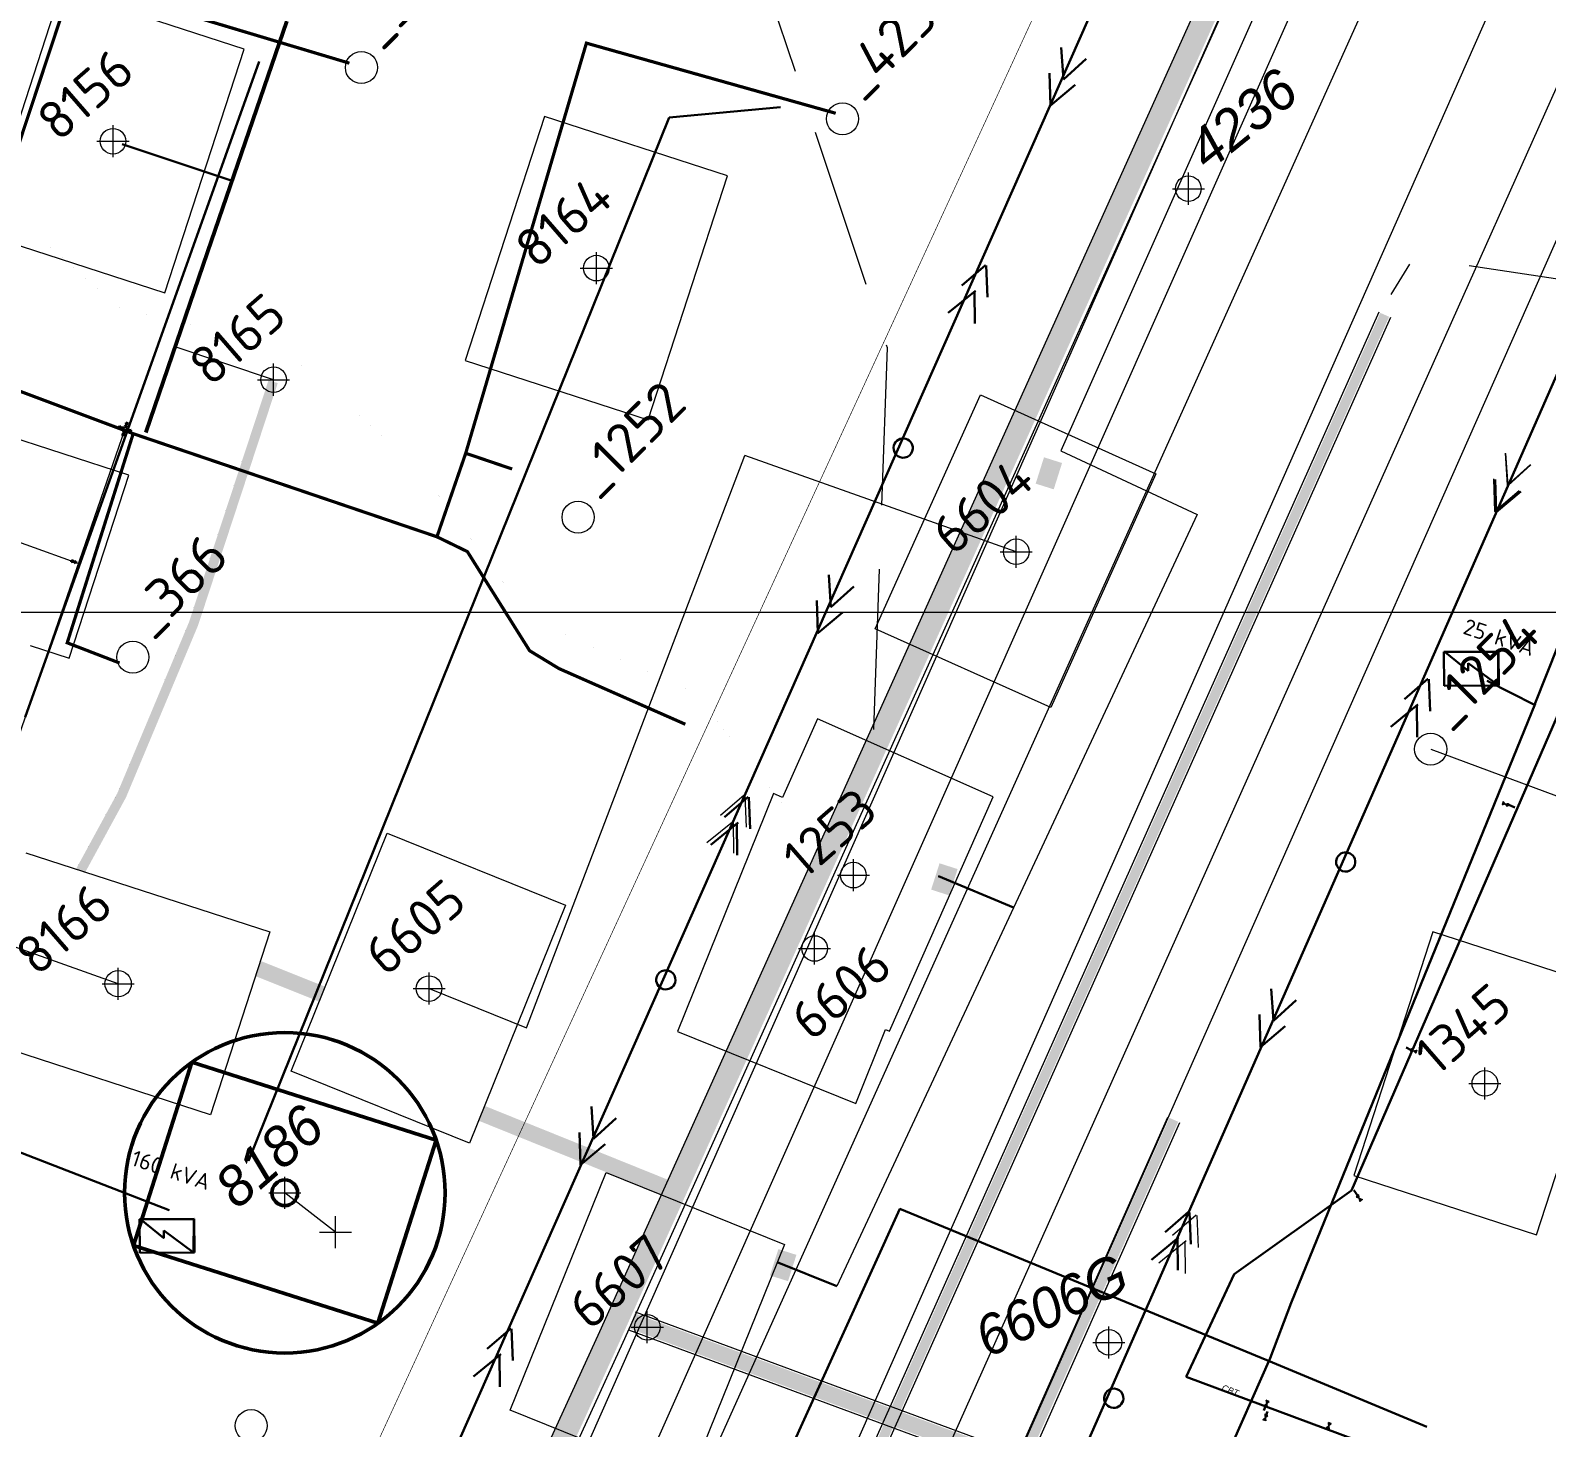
# Model space of a CAD drawing. Header units: millimetres. Extents: x 519 to 9564855, y -810 to 5021775.
# Drawn here: x 9533004.2 to 9533477.3, y 4999745.6 to 5000181.6 of the extents above; entities that cross this region are included whole.
import ezdxf
from ezdxf.enums import TextEntityAlignment as Align

# ---------------------------------------------------------------- set-up
doc = ezdxf.new("R2010")
doc.units = ezdxf.units.MM
doc.header["$LTSCALE"] = 2
doc.header["$MEASUREMENT"] = 0
doc.header["$PDMODE"] = 2
doc.header["$PDSIZE"] = 5
doc.linetypes.add('92051501$0$GROUND2', pattern=[35, 25, -10])
doc.linetypes.add('НЕПРЕРЫВНАЯ_ЛИНИЯ', pattern=[0])
for name, color, linetype in [('Existing roads', 41, 'Continuous'), ('FIBERGLASS', 212, 'Continuous'), ('GRID_PULKOVO', 7, 'Continuous'), ('OilColl&Flowlines', 3, 'Continuous'), ('OLD WELLS(dr.bfr2000)', 24, 'Continuous'), ('PPLINE_WAT', 7, 'WTR_LINE'), ('ROAD_FIELD', 255, '92051501$0$GROUND2'), ('ROAD_GROUND', 9, 'Continuous'), ('TEXT', 7, 'Continuous'), ('Скважины - Конфликты наземки', 92, 'Continuous'), ('Скважины на 2014 год', 70, 'Continuous'), ('Скважины на 2016 год.', 40, 'Continuous'), ('Скважины на 2021 год', 7, 'Continuous')]:
    doc.layers.add(name, color=color, linetype=linetype)
for name, color, linetype, lineweight in [('KTO to TEXACO OilLine', 107, 'НЕПРЕРЫВНАЯ_ЛИНИЯ', 60), ('PPLINE_GAS', 4, 'GAS_LINE', 30), ('TX-OIL-Proect.', 224, 'Continuous', 50), ('WELLS(drilled after 2000y)', 6, 'Continuous', 40), ('Нефтепровод Fiberclass', 14, 'g5_122_n', 30), ('нефтяной коллектор 2021', 90, 'Continuous', 50), ('Скважины на 2022 год', 60, 'Continuous', 13), ('Скважины на 2023 год', 201, 'Continuous', 20), ('Скважины на 2026', 222, 'Continuous', 50), ('ТХ_Проект. НГ', 244, 'g_122_n', 50), ('Электро', 1, 'Continuous', 30), ('Электроснаб', 1, 'Continuous', 18), ('Электроснабжене', 1, 'Continuous', 18)]:
    doc.layers.add(name, color=color, linetype=linetype, lineweight=lineweight)
doc.styles.add('92051501$0$STANDARD', font='simplex.shx')
doc.styles.add('Elect', font='isocpeur.ttf')
doc.styles.add('GeoApp', font='', dxfattribs={"height": 1})
doc.styles.add('Line_GUGK', font='')
doc.styles.get("Standard").update_dxf_attribs({"font": 'isocpeur.ttf', "width": 0.5})
doc.styles.get('GeoApp').set_extended_font_data('D431', italic=True)
doc.styles.get('Line_GUGK').set_extended_font_data('Bm431', italic=True)
doc.linetypes.add('g5_122_n', pattern='A,1,-1,1.5,-0.3,["Н",GeoApp,S=1,R=0,X=0,Y=-0.5],-1.5,1.5,-1,4,-1,4,-1,3', length=20.8)
doc.linetypes.add('g_122_n', pattern='A,2,-2,3,-0.6,["Н",Line_GUGK,S=2,R=0,X=0,Y=-1],-3,3,-2,8,-2,8,-2,6', length=41.6)
doc.linetypes.add('GAS_LINE', pattern='A,0.5,-0.2,["G",92051501$0$STANDARD,S=0.1,R=0,X=-0.1,Y=-0.05],-0.05', length=0.75)
doc.linetypes.add('WTR_LINE', pattern='A,0.5,-0.2,["W",92051501$0$STANDARD,S=0.1,R=0,X=-0.1,Y=-0.05],-0.05', length=0.75)

# ---------------------------------------------------------------- blocks, each defined once
blk = doc.blocks.new('задвижка')
at = {"layer": 'TX-OIL-Proect.', "lineweight": 30}
h = blk.add_hatch(color=0, dxfattribs=at)
h.dxf.hatch_style = 1
h.paths.add_polyline_path([(0, 0), (-0.58, -0.54), (0.14, -0.78)])
h.paths.add_polyline_path([(-0.14, 0.78), (0, 0), (0.58, 0.54)])
at = {"layer": 'TX-OIL-Proect.', "color": 0, "lineweight": 30}
for p, q in [((0.58, 0.54), (-0.58, -0.54)), ((0.14, -0.78), (-0.14, 0.78)), ((-0.14, 0.78), (0.58, 0.54)), ((-0.58, -0.54), (0.14, -0.78))]:
    blk.add_line(p, q, dxfattribs=at)
blk = doc.blocks.new('Z')
at = {"lineweight": 9}
h = blk.add_hatch(dxfattribs=at)
h.set_pattern_fill('ANSI31', color=256, scale=0.05, style=0)
h.set_pattern_definition([(45, (13.5061613, 46.7154025), (-0.0044194174, 0.0044194174), [])])
h.paths.add_polyline_path([(-0.34, -0.18), (-0.34, 0.18), (-0.01, 0)])
h.paths.add_polyline_path([(0.01, 0), (0.34, -0.18), (0.34, 0.18)])
at = {"color": 7, "lineweight": 13, "flags": 128}
blk.add_lwpolyline([(-0.35, -0.19), (-0.35, 0.19), (0.35, -0.19), (0.35, 0.19), (-0.35, -0.19)], dxfattribs=at)

msp = doc.modelspace()

# ---------------------------------------------------------------- hatches: boundary and pattern name
at = {"layer": 'Электро'}
for points in [[(9533326.09507, 5000046.59667), (9533320.45858, 5000048.37864), (9533317.8607, 5000040.16141), (9533323.4972, 5000038.37943)], [(9533293.50105, 4999919.88624), (9533287.86893, 4999921.68201), (9533285.25096, 4999913.47115), (9533290.88308, 4999911.67539)], [(9533243.21538, 4999799.49796), (9533237.58326, 4999801.29373), (9533234.96528, 4999793.08287), (9533240.5974, 4999791.28711)]]:
    msp.add_hatch(color=256, dxfattribs=at).paths.add_polyline_path(points)
at = {"layer": 'Электроснаб', "linetype": 'ByBlock', "lineweight": 0}
for points in [[(9533326.09507, 5000046.59667), (9533320.45858, 5000048.37864), (9533317.8607, 5000040.16141), (9533323.4972, 5000038.37943)], [(9533293.50105, 4999919.88624), (9533287.86893, 4999921.68201), (9533285.25096, 4999913.47115), (9533290.88308, 4999911.67539)], [(9533243.21538, 4999799.49796), (9533237.58326, 4999801.29373), (9533234.96528, 4999793.08287), (9533240.5974, 4999791.28711)]]:
    msp.add_hatch(color=1, dxfattribs=at).paths.add_polyline_path(points)
at = {"layer": 'Электроснабжене', "linetype": 'ByBlock', "lineweight": 0}
for points in [[(9533326.09507, 5000046.59667), (9533320.45858, 5000048.37864), (9533317.8607, 5000040.16141), (9533323.4972, 5000038.37943)], [(9533293.50105, 4999919.88624), (9533287.86893, 4999921.68201), (9533285.25096, 4999913.47115), (9533290.88308, 4999911.67539)], [(9533243.21538, 4999799.49796), (9533237.58326, 4999801.29373), (9533234.96528, 4999793.08287), (9533240.5974, 4999791.28711)]]:
    msp.add_hatch(color=1, dxfattribs=at).paths.add_polyline_path(points)

# ---------------------------------------------------------------- linework, layer by layer
at = {"color": 6, "linetype": 'ByBlock', "lineweight": 0, "const_width": 1}
for points, elevation in [([(9533208.5553, 4999965.0729), (9533169.1376, 4999982.4501), (9533159.995, 4999988.0051), (9533140.5588, 5000018.949), (9533131.0592, 5000023.5726), (9533036.2988, 5000055.7491), (9532977.9281, 5000077.6256), (9532899.1367, 5000104.4697), (9532880.8147, 5000108.9985), (9532506.6019, 5000240.1594), (9532497.9084, 5000244.1893), (9532302.01419, 5000309.99877), (9532300.4948, 5000310.5092), (9532141.3194, 5000363.6628), (9532131.7479, 5000365.3913)], 1.7643), ([(9533208.5553, 4999965.0729), (9533169.1376, 4999982.4501), (9533159.995, 4999988.0051), (9533140.5588, 5000018.949), (9533131.0592, 5000023.5726), (9533036.2988, 5000055.7491), (9532977.9281, 5000077.6256), (9532899.1367, 5000104.4697), (9532880.8147, 5000108.9985), (9532506.6019, 5000240.1594), (9532497.9084, 5000244.1893), (9532302.01419, 5000309.99877), (9532300.4948, 5000310.5092), (9532141.3194, 5000363.6628), (9532131.7479, 5000365.3913)], 1.7643), ([(9533168.3505, 5000361.0609), (9533154.5314, 5000334.0914), (9533071.5116, 5000361.9706), (9533042.5106, 5000276.4463), (9533017.5564, 5000197.181), (9532977.9281, 5000077.6256)], 1.9436), ([(9533103.7558, 5000171.355), (9533017.5564, 5000197.181)], 1.6714), ([(9533103.7558, 5000171.355), (9533017.5564, 5000197.181)], 1.6714), ([(9533255.4754, 5000155.7189), (9533177.6941, 5000177.6121), (9533140.0394, 5000049.6402), (9533131.0592, 5000023.5726)], 1.1741), ([(9533032.0533, 4999984.1859), (9533015.716, 4999990.4926), (9533036.2988, 5000055.7491)], 0.691), ([(9533032.0533, 4999984.1859), (9533015.716, 4999990.4926), (9533036.2988, 5000055.7491)], 0.691), ([(9533154.5262, 5000044.7173), (9533140.0394, 5000049.6402)], 0.3112)]:
    msp.add_lwpolyline(points, dxfattribs=dict(at, elevation=elevation))
at = {"layer": 'Existing roads', "linetype": 'ByBlock', "lineweight": 0, "ltscale": 50, "const_width": 5, "elevation": -24.67163}
msp.add_lwpolyline([(9533075.20874, 4999888.87117), (9533095.2978, 4999880.82838)], dxfattribs=at)
at = {"layer": 'Existing roads', "lineweight": 0, "const_width": 5}
msp.add_lwpolyline([(9533202.11629, 4999820.64674), (9533145.01078, 4999843.67878)], dxfattribs=at)
at = {"layer": 'FIBERGLASS', "linetype": 'ByBlock', "lineweight": 0, "ltscale": 50, "const_width": 0.2}
msp.add_lwpolyline([(9533085.79736, 4999682.85721), (9533476.9015, 5000532.98071)], dxfattribs=at)
at = {"layer": 'GRID_PULKOVO', "lineweight": 0}
msp.add_line((9533000, 5000000), (9548000, 5000000), dxfattribs=at)
at = {"layer": 'KTO to TEXACO OilLine', "lineweight": 0, "extrusion": (0, 0, -1)}
msp.add_line((9534135.36622, 5001628.52621), (9532876.39227, 4998813.45623), dxfattribs=at)
at = {"layer": 'OilColl&Flowlines', "lineweight": 0}
msp.add_lwpolyline([(9533000, 4999030.09132), (9533615.18224, 5000421.08812), (9534303.88294, 5001901.26817), (9534304.3202, 5002003.60385), (9532251.82783, 5009271.49641)], dxfattribs=at)
at = {"layer": 'OLD WELLS(dr.bfr2000)', "lineweight": 0}
for centre in [(9533107.5, 5000170), (9533257.6, 5000154), (9533175.1, 5000029.7), (9533036.2, 4999986), (9533441.1, 4999957.3), (9533073.1, 4999746.2)]:
    msp.add_circle(centre, 5, dxfattribs=at)
at = {"layer": 'PPLINE_GAS', "lineweight": 0, "ltscale": 40}
msp.add_line((9533540.56966, 5000455.90191), (9532995.24838, 4999244.58732), dxfattribs=at)
at = {"layer": 'PPLINE_WAT', "lineweight": 0}
msp.add_lwpolyline([(9533000, 5006417.04476), (9534241.35452, 5002031.92113), (9534233.93028, 5001942.30806), (9533572.35026, 5000442.91927), (9533000, 4999148.373)], dxfattribs=at)
at = {"layer": 'PPLINE_WAT', "color": 5, "lineweight": 0, "ltscale": 2}
msp.add_lwpolyline([(9533000, 4999292.00293), (9533521.20287, 5000465.19453), (9534195.31134, 5001969.65279), (9534192.94502, 5002039.13618), (9533000, 5006192.97478)], dxfattribs=at)
at = {"layer": 'ROAD_FIELD', "color": 9, "lineweight": 0, "flags": 128}
msp.add_lwpolyline([(9533267.32, 4999963.463), (9533271.58015, 5000082.55233), (9533172.75543, 5000379.32686)], dxfattribs=at)
at = {"layer": 'ROAD_FIELD', "color": 9, "lineweight": 0, "const_width": 0.001, "flags": 128}
msp.add_lwpolyline([(9533249.72729, 4999926.28959), (9533211.87131, 4999974.65652), (9533160.463, 4999997.859), (9533124.155, 5000046.154), (9533087.92563, 5000077.99289), (9533068.75176, 5000086.20503), (9533031.77345, 5000095.10153), (9533000, 5000123.24644)], dxfattribs=at)
at = {"layer": 'ROAD_FIELD', "lineweight": 0, "flags": 128}
msp.add_lwpolyline([(9534703.30314, 4999610.65529), (9534620.19236, 4999635.15746), (9534495.153, 4999674.137), (9534105.00051, 4999858.31429), (9534042.65551, 4999963.61661), (9533768.912, 5000052.76), (9533573.905, 5000089.906), (9533435.71437, 5000110.72763), (9533428.645, 5000099.182)], dxfattribs=at)
at = {"layer": 'ROAD_GROUND', "color": 8, "lineweight": 0, "const_width": 7}
msp.add_lwpolyline([(9533410.63439, 5000274.80396), (9533184.94469, 4999774.02663), (9533061.13099, 4999502.13475)], dxfattribs=at)
at = {"layer": 'ROAD_GROUND', "lineweight": 0}
for points in [[(9533407.04847, 5000275.36556), (9533181.75258, 4999775.46222), (9533060.14086, 4999509.55903)], [(9533414.76799, 5000273.02545), (9533414.737, 5000272.955), (9533189.037, 4999772.155), (9533068.03287, 4999507.58031)], [(9533424.937, 5000093.655), (9533149.71742, 4999477.35805)], [(9533428.58936, 5000092.02397), (9533153.33693, 4999475.65358)], [(9533190.53194, 4999462.55519), (9533359.137, 4999842.455)], [(9533195.04899, 4999462.87244), (9533362.7931, 4999840.83237)], [(9533192.88995, 4999781.71126), (9533497.61315, 4999668.95649), (9533502.21774, 4999681.2583)], [(9533190.80778, 4999776.08413), (9533501.137, 4999661.255), (9533507.837, 4999679.155)]]:
    msp.add_lwpolyline(points, dxfattribs=at)
for points, const_width in [([(9533426.76318, 5000092.83949), (9533151.5436, 4999476.54253)], 3), ([(9533188.62837, 4999454.20741), (9533360.96505, 4999841.64369)], 3), ([(9533191.84886, 4999778.8977), (9533499.37507, 4999665.10575), (9533505.02737, 4999680.20665)], 5)]:
    msp.add_lwpolyline(points, dxfattribs=dict(at, const_width=const_width))
at = {"layer": 'ROAD_GROUND', "lineweight": 0, "flags": 128}
for points, const_width in [([(9533079.96599, 5000071.99059), (9533055.14569, 4999996.48252), (9533032.70665, 4999942.91107), (9533019.88461, 4999919.35194), (9533019.88461, 4999919.35194)], 3), ([(9533078.541, 5000072.459), (9533053.73923, 4999997.0073), (9533031.35213, 4999943.55984), (9533018.45353, 4999919.98756), (9533018.45353, 4999919.98756)], 0.001)]:
    msp.add_lwpolyline(points, dxfattribs=dict(at, const_width=const_width))
at = {"layer": 'WELLS(drilled after 2000y)', "color": 3, "linetype": 'ByBlock', "lineweight": 0, "ltscale": 50}
msp.add_line((9533441.1, 4999957.3), (9533549.61862, 4999916.91877), dxfattribs=at)
at = {"layer": 'Нефтепровод Fiberclass', "ltscale": 2}
for p, q in [((9533379.7979, 4999793.4321, -24.1498), (9533416.4182, 4999819.5588, -24.1498)), ((9533364.8116, 4999761.3943, -24.1498), (9533379.7979, 4999793.4321, -24.1498))]:
    msp.add_line(p, q, dxfattribs=at)
at = {"layer": 'Нефтепровод Fiberclass', "ltscale": 2, "elevation": -24.1498}
for points in [[(9533416.4182, 4999819.5588), (9533484.15951, 4999975.96422)], [(9533364.8116, 4999761.3943), (9533446.6903, 4999730.9568), (9533572.6006, 4999700.3761), (9533605.0177, 4999686.6358)]]:
    msp.add_lwpolyline(points, dxfattribs=at)
at = {"layer": 'Нефтепровод Fiberclass'}
for points, elevation in [([(9533465.2618, 4999940.0177), (9533467.3514, 4999939.0785)], -34.9014), ([(9533434.9673, 4999863.4242), (9533433.4858, 4999864.1684)], -35.0823), ([(9533418.3635, 4999817.9268), (9533417.0779, 4999819.7406)], -35.2913), ([(9533389.5702, 4999752.3038), (9533389.0313, 4999750.983)], -35.0165), ([(9533389.8221, 4999749.5759), (9533390.1751, 4999750.6056)], -34.911)]:
    msp.add_lwpolyline(points, dxfattribs=dict(at, elevation=elevation))
at = {"layer": 'нефтяной коллектор 2021', "lineweight": 0, "ltscale": 0.3}
for p, q in [((9533080.1, 5000072.6), (9533049.42213, 5000082.87026, -12.59649)), ((9532940.21886, 4999786.98373, -8.46535), (9533033.76807, 5000057.22365, -23.97345)), ((9533017.09352, 5000016.00586, 0), (9532987.6, 5000026.6)), ((9533019.26022, 5000015.28894, 0), (9533018.41717, 5000015.56789, 0)), ((9533031.6, 4999884.1), (9532980.1839, 4999902.43257, -15.09054))]:
    msp.add_line(p, q, dxfattribs=at)
at = {"layer": 'нефтяной коллектор 2021', "lineweight": 0, "ltscale": 0.3, "extrusion": (0.015763, 0.046007, 0.998817)}
msp.add_line((9533032.93668, 5000057.5027, -23.80493), (9533034.59817, 5000056.94503, -23.80547), dxfattribs=at)
at = {"layer": 'Скважины - Конфликты наземки', "linetype": 'ByBlock', "lineweight": 0}
for centre in [(9533365.5, 5000132.2), (9533340.7, 4999772.2)]:
    msp.add_circle(centre, 4, dxfattribs=at)
at = {"layer": 'Скважины - Конфликты наземки', "linetype": 'ByBlock', "lineweight": 0, "ltscale": 80}
for p in [(9533365.5, 5000132.2), (9533340.7, 4999772.2)]:
    msp.add_point(p, dxfattribs=at)
at = {"layer": 'Скважины на 2014 год', "color": 3, "lineweight": 0, "ltscale": 5}
for p, q in [((9533158.99527, 4999870.3315), (9533227.15437, 5000048.90004)), ((9533311.8, 5000018.9), (9533227.15437, 5000048.90004)), ((9533128.6, 4999882.6), (9533158.99527, 4999870.3315))]:
    msp.add_line(p, q, dxfattribs=at)
at = {"layer": 'Скважины на 2014 год', "color": 0, "linetype": 'ByBlock', "lineweight": 0}
for points in [[(9533300.60154, 5000067.8183), (9533355.33107, 5000043.2281), (9533322.54414, 4999970.25539), (9533267.8146, 4999994.84559), (9533300.60154, 5000067.8183)], [(9533115.54946, 4999931.04027), (9533171.19405, 4999908.59746), (9533141.27031, 4999834.40468), (9533085.62572, 4999856.84749), (9533115.54946, 4999931.04027)]]:
    msp.add_lwpolyline(points, dxfattribs=at)
for centre in [(9533311.8, 5000018.9), (9533128.6, 4999882.6)]:
    msp.add_circle(centre, 4, dxfattribs=at)
for p in [(9533311.8, 5000018.9), (9533128.6, 4999882.6)]:
    msp.add_point(p, dxfattribs=at)
at = {"layer": 'Скважины на 2016 год.', "color": 0, "linetype": 'ByBlock', "lineweight": 0}
for points in [[(9533238.91209, 4999942.26952), (9533236.05084, 4999943.4242), (9533206.1121, 4999869.23747), (9533261.75215, 4999846.78341), (9533271.04675, 4999869.81498)], [(9533209.55215, 4999728.58341), (9533153.9121, 4999751.03747), (9533183.85084, 4999825.2242), (9533239.49089, 4999802.77014), (9533209.55215, 4999728.58341)]]:
    msp.add_lwpolyline(points, dxfattribs=at)
for centre in [(9533248.9, 4999895.1), (9533196.7, 4999776.9)]:
    msp.add_circle(centre, 4, dxfattribs=at)
for p in [(9533248.9, 4999895.1), (9533196.7, 4999776.9)]:
    msp.add_point(p, dxfattribs=at)
at = {"layer": 'Скважины на 2021 год', "lineweight": 0}
for p, q in [((9533034.91277, 5000042.77102), (9532958.82825, 5000067.49238)), ((9533016.37175, 4999985.70762), (9533034.91277, 5000042.77102)), ((9533004.20636, 4999989.6604), (9533016.37175, 4999985.70762))]:
    msp.add_line(p, q, dxfattribs=at)
at = {"layer": 'Скважины на 2021 год', "lineweight": 0, "ltscale": 50}
for p, q in [((9533002.82825, 4999924.99238), (9533078.91277, 4999900.27102)), ((9533078.91277, 4999900.27102), (9533060.37175, 4999843.20762)), ((9533060.37175, 4999843.20762), (9532984.28723, 4999867.92898))]:
    msp.add_line(p, q, dxfattribs=at)
at = {"layer": 'Скважины на 2021 год', "lineweight": 0}
for centre, radius in [((9533080.1, 5000072.6), 4), ((9533031.6, 4999884.1), 4.1)]:
    msp.add_circle(centre, radius, dxfattribs=at)
at = {"layer": 'Скважины на 2021 год', "lineweight": 0, "ltscale": 50}
msp.add_point((9533080.1, 5000072.6), dxfattribs=at)
at = {"layer": 'Скважины на 2021 год', "lineweight": 0}
msp.add_point((9533031.6, 4999884.1), dxfattribs=at)
at = {"layer": 'Скважины на 2022 год', "color": 0, "linetype": 'ByBlock', "lineweight": 0}
for points in [[(9533013.82898, 5000194.31277), (9532989.10762, 5000118.22825), (9533046.17102, 5000099.68723), (9533070.89238, 5000175.77175)], [(9533196.97102, 5000060.08723), (9533221.69238, 5000136.17175), (9533164.62898, 5000154.71277), (9533139.90762, 5000078.62825)]]:
    msp.add_lwpolyline(points, close=True, dxfattribs=at)
msp.add_lwpolyline([(9533271.04675, 4999869.81498), (9533272.21899, 4999869.29592), (9533304.60887, 4999942.44574), (9533249.74651, 4999966.73815), (9533238.91209, 4999942.26952)], dxfattribs=at)
for centre in [(9533030, 5000147), (9533180.8, 5000107.4), (9533261, 4999918)]:
    msp.add_circle(centre, 4, dxfattribs=at)
for p in [(9533030, 5000147), (9533180.8, 5000107.4), (9533261, 4999918)]:
    msp.add_point(p, dxfattribs=at)
at = {"layer": 'Скважины на 2023 год', "color": 0, "linetype": 'ByBlock', "lineweight": 0}
msp.add_lwpolyline([(9533474.15211, 4999805.70241), (9533498.87347, 4999881.78693), (9533441.81008, 4999900.32795), (9533417.08872, 4999824.24343)], close=True, dxfattribs=at)
msp.add_circle((9533458, 4999853), 4, dxfattribs=at)
msp.add_point((9533458, 4999853), dxfattribs=at)
at = {"layer": 'Скважины на 2026', "lineweight": 5}
msp.add_line((9533099.4, 4999806.6), (9533083.6, 4999818.87), dxfattribs=at)
at = {"layer": 'Скважины на 2026', "linetype": 'ByBlock', "ltscale": 50}
msp.add_lwpolyline([(9533036.37913, 4999802.43257), (9533112.60178, 4999778.14044), (9533130.82087, 4999835.30743), (9533054.59822, 4999859.59956)], close=True, dxfattribs=at)
msp.add_circle((9533083.6, 4999818.87), 50, dxfattribs=at)
at = {"layer": 'Скважины на 2026', "linetype": 'ByBlock'}
msp.add_circle((9533083.6, 4999818.87), 4, dxfattribs=at)
at = {"layer": 'Скважины на 2026', "linetype": 'ByBlock', "lineweight": 0}
for p in [(9533083.6, 4999818.87), (9533099.4, 4999806.6)]:
    msp.add_point(p, dxfattribs=at)
at = {"layer": 'ТХ_Проект. НГ', "color": 3, "linetype": 'ByBlock', "lineweight": 50, "ltscale": 0.3}
msp.add_line((9533059.53307, 5000112.39015, -26.4892), (9533040.25456, 5000056.10464), dxfattribs=at)
at = {"layer": 'ТХ_Проект. НГ', "color": 3, "linetype": 'ByBlock', "lineweight": 50, "ltscale": 0.3, "elevation": -26.4892}
msp.add_lwpolyline([(9533084.19332, 5000184.477), (9533059.53307, 5000112.39015)], dxfattribs=at)
at = {"layer": 'ТХ_Проект. НГ', "color": 3, "linetype": 'ByBlock', "lineweight": 30, "ltscale": 0.3, "elevation": -23.677}
msp.add_lwpolyline([(9533067.16379, 5000134.6963), (9533032.84789, 5000146.05685)], dxfattribs=at)
at = {"layer": 'Электро'}
for p, q in [((9534134.41914, 5001993.0866), (9533000.18214, 4999430.22753)), ((9533563.28906, 5000197.12319, 0), (9533473.44605, 4999971.15374, 0)), ((9533326.51912, 5000166.2659), (9533325.85588, 5000176.29304)), ((9533523.11914, 5000171.2866), (9533000.18214, 4998981.52538)), ((9533002.55361, 4999967.3219, 0), (9533075.63609, 5000171.88347, 0)), ((9533333.64666, 5000172.71033), (9533326.51912, 5000166.2659)), ((9533322.16544, 5000168.26801), (9533322.4941, 5000158.11696)), ((9533322.4941, 5000158.11696), (9533330.18537, 5000164.57992)), ((9533203.515, 5000154.37254, 0), (9533238.21769, 5000157.62238, 0)), ((9533072.23402, 4999828.81886, 0), (9533203.515, 5000154.37254, 0)), ((9533302.19632, 5000108.3515), (9533294.83964, 5000102.01245)), ((9533302.42546, 5000108.24613), (9533302.85956, 5000098.32436)), ((9533299.06961, 5000100.34501), (9533290.60374, 5000093.40492)), ((9533298.73503, 5000100.22109), (9533298.83455, 5000090.17541)), ((9533461.25012, 5000041.42395), (9533461.57877, 5000031.2729)), ((9533461.57877, 5000031.2729), (9533469.27004, 5000037.73586)), ((9533253.95913, 5000001.64633), (9533253.29589, 5000011.67348)), ((9533261.08668, 5000008.09077), (9533253.95913, 5000001.64633)), ((9533249.60546, 5000003.64844), (9533249.93411, 4999993.49739)), ((9533249.93411, 4999993.49739), (9533257.62538, 4999999.96035)), ((9533445.24834, 4999987.6793, 0), (9533462.29677, 4999987.78364, 0)), ((9533445.31304, 4999977.10695, 0), (9533445.24834, 4999987.6793, 0)), ((9533462.19951, 4999987.68519, 0), (9533445.60391, 4999987.58363, 0)), ((9533445.60391, 4999987.58363, 0), (9533452.81569, 4999981.75639, 0)), ((9533462.12582, 4999977.24273, 0), (9533462.19951, 4999987.68519, 0)), ((9533462.29677, 4999987.78364, 0), (9533462.36147, 4999977.21129, 0)), ((9533452.81569, 4999981.75639, 0), (9533452.80116, 4999984.13162, 0)), ((9533452.80116, 4999984.13162, 0), (9533462.12582, 4999977.24273, 0)), ((9533440.24408, 4999979.20503), (9533432.88739, 4999972.86598)), ((9533440.47322, 4999979.09966), (9533440.90732, 4999969.17789)), ((9533462.36147, 4999977.21129, 0), (9533445.31304, 4999977.10695, 0)), ((9533473.44605, 4999971.15374, 0), (9533458.72942, 4999978.58149, 0)), ((9533473.73209, 4999971.47619, 0), (9533397.52636, 4999784.55747, 0)), ((9533437.11737, 4999971.19854), (9533428.65149, 4999964.25846)), ((9533436.78278, 4999971.07462), (9533436.8823, 4999961.02894)), ((9533228.13454, 4999942.43788), (9533220.77786, 4999936.09882)), ((9533228.36368, 4999942.3325), (9533228.79778, 4999932.41074)), ((9533225.00783, 4999934.43138), (9533216.54196, 4999927.4913)), ((9533224.67325, 4999934.30747), (9533224.77276, 4999924.26179)), ((9533310.98036, 4999907.86767), (9533287.54681, 4999917.63321)), ((9533392.00689, 4999872.49987), (9533391.34365, 4999882.52701)), ((9533399.13443, 4999878.9443), (9533392.00689, 4999872.49987)), ((9533387.65321, 4999874.50197), (9533387.98187, 4999864.35092)), ((9533387.98187, 4999864.35092), (9533395.67314, 4999870.81389)), ((9532947.6339, 4999852.15018, 0), (9533047.47399, 4999813.47281, 0)), ((9533179.89735, 4999835.73271), (9533179.23411, 4999845.75985)), ((9533187.02489, 4999842.17714), (9533179.89735, 4999835.73271)), ((9533175.54368, 4999837.73481), (9533175.87233, 4999827.58377)), ((9533175.87233, 4999827.58377), (9533183.5636, 4999834.04673)), ((9533038.27934, 4999810.67636, 0), (9533055.32777, 4999810.7807, 0)), ((9533038.34404, 4999800.10401, 0), (9533038.27934, 4999810.67636, 0)), ((9533055.23052, 4999810.68225, 0), (9533038.63492, 4999810.58068, 0)), ((9533038.63492, 4999810.58068, 0), (9533045.8467, 4999804.75345, 0)), ((9533275.47008, 4999813.88865, 0), (9533053.47575, 4999324.82729, 0)), ((9533055.15683, 4999800.23979, 0), (9533055.23052, 4999810.68225, 0)), ((9533055.32777, 4999810.7807, 0), (9533055.39247, 4999800.20835, 0)), ((9533391.7043, 4999765.87068, 0), (9533275.47008, 4999813.88865, 0)), ((9533365.58758, 4999812.87834), (9533358.2309, 4999806.53929)), ((9533365.81672, 4999812.77297), (9533366.25082, 4999802.8512)), ((9533045.8467, 4999804.75345, 0), (9533045.83216, 4999807.12868, 0)), ((9533045.83216, 4999807.12868, 0), (9533055.15683, 4999800.23979, 0)), ((9533362.46087, 4999804.87185), (9533353.995, 4999797.93177)), ((9533362.12629, 4999804.74793), (9533362.22581, 4999794.70225)), ((9533055.39247, 4999800.20835, 0), (9533038.34404, 4999800.10401, 0)), ((9533255.82549, 4999789.75311), (9533237.26114, 4999797.24493)), ((9533397.52636, 4999784.55747, 0), (9533391.0427, 4999767.27372, 0)), ((9533154.07725, 4999776.52813), (9533146.72057, 4999770.18907)), ((9533154.30639, 4999776.42275), (9533154.74049, 4999766.50099)), ((9533150.95054, 4999768.52163), (9533142.48467, 4999761.58155)), ((9533150.61596, 4999768.39772), (9533150.71548, 4999758.35204)), ((9533391.0427, 4999767.27372, 0), (9533374.90989, 4999730.88229, 0)), ((9533439.86057, 4999745.81101, 0), (9533391.7043, 4999765.87068, 0))]:
    msp.add_line(p, q, dxfattribs=at)
for centre, start, end in [((9533276.52614, 5000051.25209), 175.9003895, 355.9003895), ((9533276.52614, 5000051.25209), 355.9003895, 175.9003895), ((9533414.5739, 4999922.10562), 355.9003801, 175.9003801), ((9533414.5739, 4999922.10562), 175.9003801, 355.9003801), ((9533202.46436, 4999885.33847), 175.9003896, 355.9003896), ((9533202.46436, 4999885.33847), 355.9003896, 175.9003896), ((9533342.22209, 4999754.76595), 355.9003889, 175.9003889), ((9533342.22209, 4999754.76595), 175.9003889, 355.9003889)]:
    msp.add_arc(centre, 3, start, end, dxfattribs=at)
at = {"layer": 'Электроснаб', "color": 1, "linetype": 'ByBlock', "lineweight": 0}
for p, q in [((9534166.11914, 5001972.9866), (9533031.88214, 4999410.12753)), ((9533563.28906, 5000197.12319, 0), (9533473.44605, 4999971.15374, 0)), ((9533326.51912, 5000166.2659), (9533325.85588, 5000176.29304)), ((9533523.11914, 5000171.2866), (9533000.18214, 4998981.52538)), ((9533333.64666, 5000172.71033), (9533326.51912, 5000166.2659)), ((9533322.16544, 5000168.26801), (9533322.4941, 5000158.11696)), ((9533322.4941, 5000158.11696), (9533330.18537, 5000164.57992)), ((9533203.515, 5000154.37254, 0), (9533238.21769, 5000157.62238, 0)), ((9533072.23402, 4999828.81886, 0), (9533203.515, 5000154.37254, 0)), ((9533302.19632, 5000108.3515), (9533294.83964, 5000102.01245)), ((9533302.42546, 5000108.24613), (9533302.85956, 5000098.32436)), ((9533299.06961, 5000100.34501), (9533290.60374, 5000093.40492)), ((9533298.73503, 5000100.22109), (9533298.83455, 5000090.17541)), ((9533465.06517, 5000039.65858), (9533464.40194, 5000049.68572)), ((9533460.7115, 5000041.66069), (9533461.04016, 5000031.50964)), ((9533472.19272, 5000046.10301), (9533465.06517, 5000039.65858)), ((9533461.04016, 5000031.50964), (9533468.73143, 5000037.9726)), ((9533253.95913, 5000001.64633), (9533253.29589, 5000011.67348)), ((9533261.08668, 5000008.09077), (9533253.95913, 5000001.64633)), ((9533249.60546, 5000003.64844), (9533249.93411, 4999993.49739)), ((9533249.93411, 4999993.49739), (9533257.62538, 4999999.96035)), ((9533445.24834, 4999987.6793, 0), (9533462.29677, 4999987.78364, 0)), ((9533445.31304, 4999977.10695, 0), (9533445.24834, 4999987.6793, 0)), ((9533462.19951, 4999987.68519, 0), (9533445.60391, 4999987.58363, 0)), ((9533445.60391, 4999987.58363, 0), (9533452.81569, 4999981.75639, 0)), ((9533462.12582, 4999977.24273, 0), (9533462.19951, 4999987.68519, 0)), ((9533462.29677, 4999987.78364, 0), (9533462.36147, 4999977.21129, 0)), ((9533452.81569, 4999981.75639, 0), (9533452.80116, 4999984.13162, 0)), ((9533452.80116, 4999984.13162, 0), (9533462.12582, 4999977.24273, 0)), ((9533440.24408, 4999979.20503), (9533432.88739, 4999972.86598)), ((9533440.47322, 4999979.09966), (9533440.90732, 4999969.17789)), ((9533462.36147, 4999977.21129, 0), (9533445.31304, 4999977.10695, 0)), ((9533473.44605, 4999971.15374, 0), (9533458.72942, 4999978.58149, 0)), ((9533473.73209, 4999971.47619, 0), (9533397.52636, 4999784.55747, 0)), ((9533437.11737, 4999971.19854), (9533428.65149, 4999964.25846)), ((9533436.78278, 4999971.07462), (9533436.8823, 4999961.02894)), ((9533226.90579, 4999942.98168), (9533219.54911, 4999936.64263)), ((9533227.13493, 4999942.87631), (9533227.56903, 4999932.95454)), ((9533223.77908, 4999934.97519), (9533215.31321, 4999928.0351)), ((9533223.4445, 4999934.85127), (9533223.54402, 4999924.80559)), ((9533310.98036, 4999907.86767), (9533287.54681, 4999917.63321)), ((9533392.00689, 4999872.49987), (9533391.34365, 4999882.52701)), ((9533399.13443, 4999878.9443), (9533392.00689, 4999872.49987)), ((9533387.65321, 4999874.50197), (9533387.98187, 4999864.35092)), ((9533387.98187, 4999864.35092), (9533395.67314, 4999870.81389)), ((9532947.6339, 4999852.15018, 0), (9533047.47399, 4999813.47281, 0)), ((9533179.89735, 4999835.73271), (9533179.23411, 4999845.75985)), ((9533187.02489, 4999842.17714), (9533179.89735, 4999835.73271)), ((9533175.54368, 4999837.73481), (9533175.87233, 4999827.58377)), ((9533175.87233, 4999827.58377), (9533183.5636, 4999834.04673)), ((9533038.27934, 4999810.67636, 0), (9533055.32777, 4999810.7807, 0)), ((9533038.34404, 4999800.10401, 0), (9533038.27934, 4999810.67636, 0)), ((9533055.23052, 4999810.68225, 0), (9533038.63492, 4999810.58068, 0)), ((9533038.63492, 4999810.58068, 0), (9533045.8467, 4999804.75345, 0)), ((9533275.47008, 4999813.88865, 0), (9533053.47575, 4999324.82729, 0)), ((9533055.15683, 4999800.23979, 0), (9533055.23052, 4999810.68225, 0)), ((9533055.32777, 4999810.7807, 0), (9533055.39247, 4999800.20835, 0)), ((9533391.7043, 4999765.87068, 0), (9533275.47008, 4999813.88865, 0)), ((9533367.89226, 4999811.86536), (9533360.53558, 4999805.52631)), ((9533368.1214, 4999811.75999), (9533368.5555, 4999801.83823)), ((9533045.8467, 4999804.75345, 0), (9533045.83216, 4999807.12868, 0)), ((9533045.83216, 4999807.12868, 0), (9533055.15683, 4999800.23979, 0)), ((9533364.76555, 4999803.85887), (9533356.29968, 4999796.91879)), ((9533364.43097, 4999803.73496), (9533364.53049, 4999793.68928)), ((9533055.39247, 4999800.20835, 0), (9533038.34404, 4999800.10401, 0)), ((9533255.82549, 4999789.75311), (9533237.26114, 4999797.24493)), ((9533397.52636, 4999784.55747, 0), (9533391.0427, 4999767.27372, 0)), ((9533154.07725, 4999776.52813), (9533146.72057, 4999770.18907)), ((9533154.30639, 4999776.42275), (9533154.74049, 4999766.50099)), ((9533150.95054, 4999768.52163), (9533142.48467, 4999761.58155)), ((9533150.61596, 4999768.39772), (9533150.71548, 4999758.35204)), ((9533391.0427, 4999767.27372, 0), (9533374.90989, 4999730.88229, 0)), ((9533439.86057, 4999745.81101, 0), (9533391.7043, 4999765.87068, 0))]:
    msp.add_line(p, q, dxfattribs=at)
at = {"layer": 'Электроснаб', "color": 1, "lineweight": 0, "elevation": 0}
msp.add_lwpolyline([(9531795.86849, 5000941.34688), (9532302.32175, 5000787.16727), (9532332.29285, 5000885.97086), (9533382.8206, 5000567.30357), (9533336.82535, 5000428.17179), (9533473.27463, 5000382.62667), (9533325.68178, 5000050.40536), (9533368.26023, 5000030.52289), (9533255.8255, 4999789.74309), (9533242.07577, 4999795.29193)], dxfattribs=at)
at = {"layer": 'Электроснаб', "color": 1, "linetype": 'ByBlock', "lineweight": 0}
for centre, start, end in [((9533276.52614, 5000051.25209), 175.9003895, 355.9003895), ((9533276.52614, 5000051.25209), 355.9003895, 175.9003895), ((9533414.5739, 4999922.10562), 355.9003801, 175.9003801), ((9533414.5739, 4999922.10562), 175.9003801, 355.9003801), ((9533202.46436, 4999885.33847), 175.9003896, 355.9003896), ((9533202.46436, 4999885.33847), 355.9003896, 175.9003896), ((9533342.22209, 4999754.76595), 355.9003889, 175.9003889), ((9533342.22209, 4999754.76595), 175.9003889, 355.9003889)]:
    msp.add_arc(centre, 3, start, end, dxfattribs=at)
at = {"layer": 'Электроснабжене', "color": 1, "linetype": 'ByBlock', "lineweight": 0}
for p, q in [((9534101.79379, 5001919.36816), (9531486.31914, 4996009.5866)), ((9534133.49379, 5001899.26816), (9533031.88214, 4999410.12753)), ((9533563.28906, 5000197.12319, 0), (9533473.44605, 4999971.15374, 0)), ((9533326.51912, 5000166.2659), (9533325.85588, 5000176.29304)), ((9533523.11914, 5000171.2866), (9533000.18214, 4998981.52538)), ((9533333.64666, 5000172.71033), (9533326.51912, 5000166.2659)), ((9533322.16544, 5000168.26801), (9533322.4941, 5000158.11696)), ((9533322.4941, 5000158.11696), (9533330.18537, 5000164.57992)), ((9533203.515, 5000154.37254, 0), (9533238.21769, 5000157.62238, 0)), ((9533072.23402, 4999828.81886, 0), (9533203.515, 5000154.37254, 0)), ((9533302.19632, 5000108.3515), (9533294.83964, 5000102.01245)), ((9533302.42546, 5000108.24613), (9533302.85956, 5000098.32436)), ((9533299.06961, 5000100.34501), (9533290.60374, 5000093.40492)), ((9533298.73503, 5000100.22109), (9533298.83455, 5000090.17541)), ((9533465.23226, 5000039.58514), (9533464.56903, 5000049.61228)), ((9533472.35981, 5000046.02957), (9533465.23226, 5000039.58514)), ((9533253.95913, 5000001.64633), (9533253.29589, 5000011.67348)), ((9533261.08668, 5000008.09077), (9533253.95913, 5000001.64633)), ((9533249.60546, 5000003.64844), (9533249.93411, 4999993.49739)), ((9533249.93411, 4999993.49739), (9533257.62538, 4999999.96035)), ((9533445.24834, 4999987.6793, 0), (9533462.29677, 4999987.78364, 0)), ((9533445.31304, 4999977.10695, 0), (9533445.24834, 4999987.6793, 0)), ((9533462.19951, 4999987.68519, 0), (9533445.60391, 4999987.58363, 0)), ((9533445.60391, 4999987.58363, 0), (9533452.81569, 4999981.75639, 0)), ((9533462.12582, 4999977.24273, 0), (9533462.19951, 4999987.68519, 0)), ((9533462.29677, 4999987.78364, 0), (9533462.36147, 4999977.21129, 0)), ((9533452.81569, 4999981.75639, 0), (9533452.80116, 4999984.13162, 0)), ((9533452.80116, 4999984.13162, 0), (9533462.12582, 4999977.24273, 0)), ((9533440.24408, 4999979.20503), (9533432.88739, 4999972.86598)), ((9533440.47322, 4999979.09966), (9533440.90732, 4999969.17789)), ((9533462.36147, 4999977.21129, 0), (9533445.31304, 4999977.10695, 0)), ((9533473.44605, 4999971.15374, 0), (9533458.72942, 4999978.58149, 0)), ((9533473.73209, 4999971.47619, 0), (9533397.52636, 4999784.55747, 0)), ((9533437.11737, 4999971.19854), (9533428.65149, 4999964.25846)), ((9533436.78278, 4999971.07462), (9533436.8823, 4999961.02894)), ((9533226.90579, 4999942.98168), (9533219.54911, 4999936.64263)), ((9533227.13493, 4999942.87631), (9533227.56903, 4999932.95454)), ((9533223.77908, 4999934.97519), (9533215.31321, 4999928.0351)), ((9533223.4445, 4999934.85127), (9533223.54402, 4999924.80559)), ((9533310.98036, 4999907.86767), (9533287.54681, 4999917.63321)), ((9533392.00689, 4999872.49987), (9533391.34365, 4999882.52701)), ((9533399.13443, 4999878.9443), (9533392.00689, 4999872.49987)), ((9533387.65321, 4999874.50197), (9533387.98187, 4999864.35092)), ((9533387.98187, 4999864.35092), (9533395.67314, 4999870.81389)), ((9532947.6339, 4999852.15018, 0), (9533047.47399, 4999813.47281, 0)), ((9533179.89735, 4999835.73271), (9533179.23411, 4999845.75985)), ((9533187.02489, 4999842.17714), (9533179.89735, 4999835.73271)), ((9533175.54368, 4999837.73481), (9533175.87233, 4999827.58377)), ((9533175.87233, 4999827.58377), (9533183.5636, 4999834.04673)), ((9533038.27934, 4999810.67636, 0), (9533055.32777, 4999810.7807, 0)), ((9533038.34404, 4999800.10401, 0), (9533038.27934, 4999810.67636, 0)), ((9533055.23052, 4999810.68225, 0), (9533038.63492, 4999810.58068, 0)), ((9533038.63492, 4999810.58068, 0), (9533045.8467, 4999804.75345, 0)), ((9533275.47008, 4999813.88865, 0), (9533053.47575, 4999324.82729, 0)), ((9533055.15683, 4999800.23979, 0), (9533055.23052, 4999810.68225, 0)), ((9533055.32777, 4999810.7807, 0), (9533055.39247, 4999800.20835, 0)), ((9533391.7043, 4999765.87068, 0), (9533275.47008, 4999813.88865, 0)), ((9533367.89226, 4999811.86536), (9533360.53558, 4999805.52631)), ((9533368.1214, 4999811.75999), (9533368.5555, 4999801.83823)), ((9533045.8467, 4999804.75345, 0), (9533045.83216, 4999807.12868, 0)), ((9533045.83216, 4999807.12868, 0), (9533055.15683, 4999800.23979, 0)), ((9533364.76555, 4999803.85887), (9533356.29968, 4999796.91879)), ((9533364.43097, 4999803.73496), (9533364.53049, 4999793.68928)), ((9533055.39247, 4999800.20835, 0), (9533038.34404, 4999800.10401, 0)), ((9533255.82549, 4999789.75311), (9533237.26114, 4999797.24493)), ((9533397.52636, 4999784.55747, 0), (9533391.0427, 4999767.27372, 0)), ((9533154.07725, 4999776.52813), (9533146.72057, 4999770.18907)), ((9533154.30639, 4999776.42275), (9533154.74049, 4999766.50099)), ((9533150.95054, 4999768.52163), (9533142.48467, 4999761.58155)), ((9533150.61596, 4999768.39772), (9533150.71548, 4999758.35204)), ((9533391.0427, 4999767.27372, 0), (9533374.90989, 4999730.88229, 0)), ((9533439.86057, 4999745.81101, 0), (9533391.7043, 4999765.87068, 0))]:
    msp.add_line(p, q, dxfattribs=at)
at = {"layer": 'Электроснабжене', "color": 1, "lineweight": 0, "elevation": 0}
msp.add_lwpolyline([(9531793.90612, 5000941.94429), (9532302.32175, 5000787.16727), (9532332.29285, 5000885.97086), (9533382.8206, 5000567.30357), (9533337.53384, 5000427.9353), (9533473.27463, 5000382.62667), (9533325.68178, 5000050.40536), (9533368.26023, 5000030.52289), (9533255.8255, 4999789.74309), (9533242.07577, 4999795.29193)], dxfattribs=at)
at = {"layer": 'Электроснабжене', "color": 1, "linetype": 'ByBlock', "lineweight": 0}
for centre, start, end in [((9533276.52614, 5000051.25209), 175.9003895, 355.9003895), ((9533276.52614, 5000051.25209), 355.9003895, 175.9003895), ((9533414.5739, 4999922.10562), 355.9003801, 175.9003801), ((9533414.5739, 4999922.10562), 175.9003801, 355.9003801), ((9533202.46436, 4999885.33847), 175.9003896, 355.9003896), ((9533202.46436, 4999885.33847), 355.9003896, 175.9003896), ((9533342.22209, 4999754.76595), 355.9003889, 175.9003889), ((9533342.22209, 4999754.76595), 175.9003889, 355.9003889)]:
    msp.add_arc(centre, 3, start, end, dxfattribs=at)

# ---------------------------------------------------------------- block references
at = {"layer": 'TEXT', "linetype": 'ByBlock', "lineweight": 0, "rotation": 89.99999999999997}
msp.add_blockref('задвижка', (9533017.75599, 5000015.78884, 0), dxfattribs=at)
at = {"layer": 'нефтяной коллектор 2021', "lineweight": 0, "ltscale": 0.3}
for p, rotation in [((9533032.61555, 5000057.60951, -23.80504), 89.99999999999997), ((9533033.34848, 5000055.96939, -23.84724), 359.7846232393585), ((9533034.91837, 5000056.83853, -23.80536), 89.99999999999997)]:
    msp.add_blockref('задвижка', p, dxfattribs=dict(at, rotation=rotation))
at = {"layer": 'нефтяной коллектор 2021', "lineweight": 0, "ltscale": 0.3, "xscale": -1, "rotation": 143.107741889506}
msp.add_blockref('задвижка', (9533034.19016, 5000058.47707, -23.84724), dxfattribs=at)
at = {"layer": 'ТХ_Проект. НГ', "ltscale": 0.3, "xscale": 2.571222249723857, "yscale": 2.571222249723857, "zscale": 2.571222249723857}
for p, rotation in [((9533464.38971, 4999940.19085), 162.4714601099525), ((9533435.76302, 4999863.16118), 162.4714601099525), ((9533418.84578, 4999817.19981), 129.6464125999644), ((9533389.90986, 4999753.12579), 68.44702830140604), ((9533389.52482, 4999748.72619), 68.44702830140604), ((9533409.29661, 4999746.17915), 68.44702830140604)]:
    msp.add_blockref('Z', p, dxfattribs=dict(at, rotation=rotation))

# ---------------------------------------------------------------- texts
at = {"layer": 'OLD WELLS(dr.bfr2000)', "lineweight": 0, "style": 'Elect'}
for s, p in [(' _367', (9533107.5, 5000170)), (' _4234', (9533257.6, 5000154)), (' _1252', (9533175.1, 5000029.7)), (' _366', (9533036.2, 4999986)), (' _1254', (9533441.1, 4999957.3))]:
    msp.add_text(s, height=12.5, rotation=44.9999999, dxfattribs=at).set_placement(p)
at = {"layer": 'Нефтепровод Fiberclass', "linetype": 'ByBlock', "lineweight": 0, "style": 'GeoApp'}
msp.add_text('СВТ', height=2, rotation=338.7043478, dxfattribs=at).set_placement((9533378.55739, 4999757.2123, -34.7587), align=Align.MIDDLE_CENTER)
at = {"layer": 'Скважины - Конфликты наземки', "lineweight": 35, "style": 'GeoApp'}
for s, rotation, p in [('4236', 38.8332141, (9533371.77117, 5000137.40079)), ('6606G', 26.0318371, (9533302.93105, 4999767.19836))]:
    msp.add_text(s, height=12.5, rotation=rotation, dxfattribs=at).set_placement(p)
at = {"layer": 'Скважины на 2014 год', "color": 0, "linetype": 'ByBlock', "lineweight": 0, "style": 'Elect'}
for s, p in [('6604', (9533292.16081, 5000017.30811)), ('6605', (9533115.16722, 4999885.99887))]:
    msp.add_text(s, height=12, rotation=41, dxfattribs=at).set_placement(p)
at = {"layer": 'Скважины на 2016 год.', "color": 0, "linetype": 'ByBlock', "lineweight": 0, "style": 'Elect'}
for s, p in [('6606', (9533248.02499, 4999865.79311)), ('6607', (9533178.76878, 4999775.54325))]:
    msp.add_text(s, height=12, rotation=41, dxfattribs=at).set_placement(p)
at = {"layer": 'Скважины на 2021 год', "lineweight": 0, "style": 'Elect'}
for s, p in [('8165', (9533060.42905, 5000070.00709)), ('8166', (9533006.31622, 4999885.99862))]:
    msp.add_text(s, height=12, rotation=41, dxfattribs=at).set_placement(p)
at = {"layer": 'Скважины на 2022 год', "color": 0, "linetype": 'ByBlock', "lineweight": 0, "style": 'Elect'}
for s, p in [('8156', (9533012.99542, 5000146.38887)), ('8164', (9533162.14207, 5000106.67323))]:
    msp.add_text(s, height=12, rotation=41, dxfattribs=at).set_placement(p)
at = {"layer": 'Скважины на 2022 год', "color": 0, "linetype": 'ByBlock', "lineweight": 0}
msp.add_text('1253', height=12, rotation=41, dxfattribs=at).set_placement((9533248.06151, 4999913.62684), align=Align.BOTTOM_LEFT)
at = {"layer": 'Скважины на 2023 год', "color": 0, "linetype": 'ByBlock', "lineweight": 0, "style": 'Elect'}
msp.add_text('1345', height=12, rotation=41, dxfattribs=at).set_placement((9533442.9514, 4999854.87263))
at = {"layer": 'Скважины на 2026', "linetype": 'ByBlock', "style": 'Line_GUGK'}
msp.add_text('8186', height=12.5, rotation=41, dxfattribs=at).set_placement((9533068.75906, 4999813.40034))
at = {"layer": 'Электро'}
for s, p in [('25 kVA', (9533450.82655, 4999993.43103, -0.00006)), ('160 kVA', (9533035.30692, 4999827.57721, -0.00006))]:
    msp.add_text(s, height=5, rotation=341.691556, dxfattribs=at).set_placement(p)
at = {"layer": 'Электроснаб', "color": 1, "linetype": 'ByBlock', "lineweight": 0}
for s, p in [('25 kVA', (9533450.82655, 4999993.43103, -0.00006)), ('160 kVA', (9533035.30692, 4999827.57721, -0.00006))]:
    msp.add_text(s, height=5, rotation=341.691556, dxfattribs=at).set_placement(p)
at = {"layer": 'Электроснабжене', "color": 1, "linetype": 'ByBlock', "lineweight": 0}
for s, p in [('25 kVA', (9533450.82655, 4999993.43103, -0.00006)), ('160 kVA', (9533035.30692, 4999827.57721, -0.00006))]:
    msp.add_text(s, height=5, rotation=341.691556, dxfattribs=at).set_placement(p)

doc.saveas('drawing.dxf')
